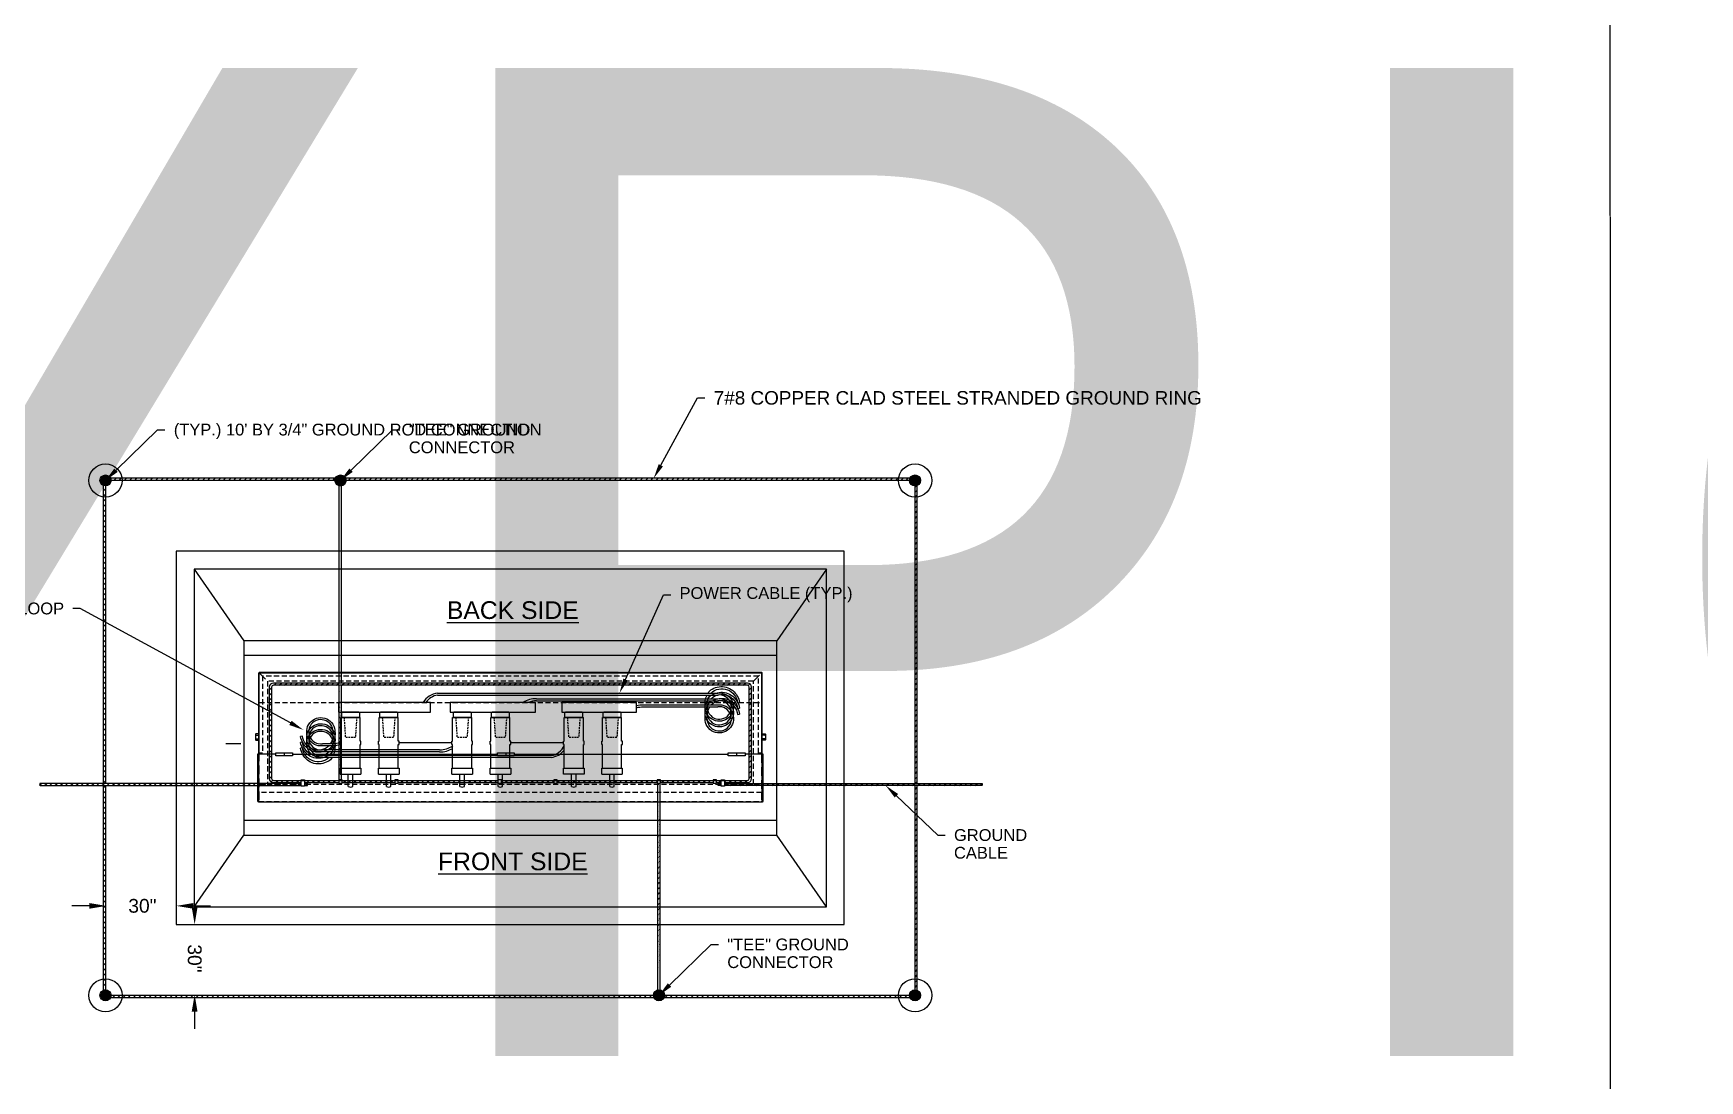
# Model space of a CAD drawing. Header units: feet. Extents: x -689 to 11593, y -511 to 1546.
# Drawn here: x 267 to 509.4, y 1256.6 to 1409 of the extents above; entities that cross this region are included whole.
import ezdxf
from ezdxf import colors
from ezdxf.entities.mleader import LeaderData, LeaderLine
from ezdxf.enums import TextEntityAlignment as Align
from ezdxf.math import Vec2, Vec3

# ---------------------------------------------------------------- set-up
doc = ezdxf.new("R2018")
doc.units = ezdxf.units.FT
doc.header["$MEASUREMENT"] = 0
doc.set_wipeout_variables(frame=1)
doc.linetypes.add('HIDDEN', pattern=[0.375, 0.25, -0.125])
for name, color, linetype in [('DIMENSIONS', 1, 'Continuous'), ('E-CABL-ACF', 1, 'AC_CABLE_FEEDER'), ('E-CABL-UG4', 64, 'GROUND_WIRE_G4'), ('E-DETL', 7, 'Continuous'), ('E-DETL-6', 7, 'Continuous'), ('E-EQPM-ENCL', 8, 'Continuous'), ('E-GRND', 3, 'Continuous'), ('EQUIPMENT', 6, 'Continuous'), ('G-ANNO-TEXT', 1, 'Continuous'), ('TEXT', 1, 'Continuous'), ('XREF', 7, 'Continuous')]:
    doc.layers.add(name, color=color, linetype=linetype)
doc.layers.add('G-NPLT', color=67, linetype='Continuous', plot=False)
doc.styles.add('NEI-A', font='arial.ttf')
doc.styles.get("Standard").update_dxf_attribs({"font": 'arial.ttf'})
doc.linetypes.add('AC_CABLE_FEEDER', pattern='A,0.2,-0.05,0,-0.05,0.2,-0.12,["ACF",Standard,S=0.1,R=0,X=-0.05,Y=-0.05],-0.3,0.2,-0.05,0,-0.05', length=1.22)
doc.linetypes.add('GROUND_WIRE_G4', pattern='A,1,-0.2,["G4",Standard,S=0.1,R=0,X=-0.1,Y=-0.05],-0.2', length=1.4)
doc.dimstyles.new('NEI-A', dxfattribs={"dimtxt": 0.1, "dimasz": 0.125, "dimexe": 0.0625, "dimexo": 0.0625, "dimgap": 0.0625, "dimtad": 0, "dimtih": 1, "dimtoh": 1, "dimdec": 4, "dimzin": 3, "dimdsep": 46, "dimlunit": 4, "dimtxsty": 'NEI-A', "dimcen": 0, "dimadec": 0, "dimazin": 0, "dimtfac": 0.75, "dimtdec": 4, "dimtofl": 0, "dimtmove": 0, "dimatfit": 3, "dimfxl": 1, "dimfrac": 1, "dimtolj": 1, "dimtzin": 0, "dimarcsym": 0})
pattern_1 = [(45, (312.4376, 1161.7155), (-0.3790728, 0.3790728), [])]

# ---------------------------------------------------------------- blocks, each defined once
blk = doc.blocks.new('*U7')
blk.add_wipeout([(0, 0.1), (0.58, 0.1), (0.58, -0.97), (0, -0.97)])
at = {"layer": 'E-GRND'}
blk.add_lwpolyline([(0, 0.1), (0.58, 0.1), (0.58, -0.97), (0, -0.97)], close=True, dxfattribs=at)
blk = doc.blocks.new('*U6')
blk.add_wipeout([(0, -0.48), (0.58, -0.48), (0.58, 0.1), (0, 0.1)])
at = {"layer": 'E-GRND'}
blk.add_lwpolyline([(0, -0.48), (0.58, -0.48), (0.58, 0.1), (0, 0.1)], close=True, dxfattribs=at)
blk = doc.blocks.new('GRND_ROD')
at = {"linetype": 'Continuous'}
h = blk.add_hatch(color=256, dxfattribs=at)
edge = h.paths.add_edge_path()
edge.add_arc((0, 0), 0.0312, 0, 360)
for radius in [0.0937, 0.0312]:
    blk.add_circle((0, 0), radius, dxfattribs=at)
blk = doc.blocks.new('*D37')
at = {"layer": 'Defpoints', "color": 0, "transparency": 16777216}
for p in [(277.66, 1282.06), (287.83, 1282.06), (287.83, 1282.06)]:
    blk.add_point(p, dxfattribs=at)
at = {"layer": 'DIMENSIONS', "color": 0, "lineweight": -2, "transparency": 16777216}
for p, q in [((275.16, 1282.06), (272.66, 1282.06)), ((290.33, 1282.06), (292.83, 1282.06))]:
    blk.add_line(p, q, dxfattribs=at)
at = {"layer": 'DIMENSIONS', "color": 0, "transparency": 16777216}
for points in [[(275.16, 1282.48), (275.16, 1281.65), (277.66, 1282.06)], [(290.33, 1282.48), (290.33, 1281.65), (287.83, 1282.06)]]:
    blk.add_solid(points, dxfattribs=at)
at = {"layer": 'DIMENSIONS', "color": 0, "transparency": 16777216, "insert": (282.9, 1282.06), "char_height": 2, "attachment_point": 5, "style": 'NEI-A'}
blk.add_mtext('\\A1;30"', dxfattribs=at)
blk = doc.blocks.new('*D38')
at = {"layer": 'Defpoints', "color": 0, "transparency": 16777216}
for p in [(290.5, 1279.35), (290.5, 1279.35), (290.5, 1269.18)]:
    blk.add_point(p, dxfattribs=at)
at = {"layer": 'DIMENSIONS', "color": 0, "lineweight": -2, "transparency": 16777216}
for p, q in [((290.5, 1281.85), (290.5, 1284.35)), ((290.5, 1266.68), (290.5, 1264.18))]:
    blk.add_line(p, q, dxfattribs=at)
at = {"layer": 'DIMENSIONS', "color": 0, "transparency": 16777216}
for points in [[(290.08, 1281.85), (290.92, 1281.85), (290.5, 1279.35)], [(290.08, 1266.68), (290.92, 1266.68), (290.5, 1269.18)]]:
    blk.add_solid(points, dxfattribs=at)
at = {"layer": 'DIMENSIONS', "color": 0, "transparency": 16777216, "insert": (290.5, 1274.42), "char_height": 2, "attachment_point": 5, "rotation": 270, "style": 'NEI-A'}
blk.add_mtext('\\A1;30"', dxfattribs=at)
blk = doc.blocks.new('DETAIL_TITLE')
at = {"style": 'NEI-A', "flags": 8}
blk.add_attdef('#', text='', height=0.2, dxfattribs=at).set_placement((0.592, -0.511), align=Align.MIDDLE_CENTER)
at = {"lineweight": 30, "flags": 104}
blk.add_attdef('DETAIL_TITLE', text='', height=0.2, dxfattribs=at).set_placement((0.91, -0.525), align=Align.BOTTOM_LEFT)
at = {"style": 'NEI-A'}
for tag, p in [('SCALE:', (0.939, -0.738)), ('1"_=_', (1.547, -0.738))]:
    blk.add_attdef(tag, text='', height=0.1, dxfattribs=at).set_placement(p, align=Align.BOTTOM_LEFT)

msp = doc.modelspace()

# ---------------------------------------------------------------- hatches: boundary and pattern name
at = {"layer": 'E-CABL-UG4', "linetype": 'Continuous'}
h = msp.add_hatch(dxfattribs=at)
h.set_pattern_fill('ANSI31', color=256, scale=4.28872)
h.set_pattern_definition([(45, (240.9115, 1203.7249), (-0.3790728, 0.3790728), [])])
h.paths.add_polyline_path([(370.92084, 1299.99643, 0.414213562), (371.51054, 1300.58613), (371.51054, 1313.88116, 0.414213562), (370.92084, 1314.47086), (301.94942, 1314.47086, 0.414213562), (301.35972, 1313.88116), (301.35972, 1300.58613, 0.414213562), (301.94942, 1299.99643)])
h.paths.add_polyline_path([(370.92084, 1300.31809, 0.414213562), (371.18889, 1300.58613), (371.18889, 1313.88116, 0.414213562), (370.92084, 1314.14921), (301.94942, 1314.14921, 0.414213562), (301.68137, 1313.88116), (301.68137, 1300.58613, 0.414213562), (301.94942, 1300.31809)], flags=16)
at = {"layer": 'E-DETL-6'}
h = msp.add_hatch(dxfattribs=at)
h.set_pattern_fill('ANSI31', color=64, scale=4.28872)
h.set_pattern_definition([(45, (312.4376, 1219.17866), (-0.3790728, 0.3790728), [])])
h.paths.add_polyline_path([(366.67459, 1299.88921), (395.62094, 1299.88921), (395.62094, 1344.26903), (277.21139, 1344.26903), (277.21139, 1268.73195), (395.62094, 1268.73195), (395.62094, 1299.56756), (366.67459, 1299.56756)])
h.paths.add_polyline_path([(366.67459, 1299.88921), (395.29929, 1299.88921), (395.29929, 1343.94738), (277.53305, 1343.94738), (277.53305, 1269.0536), (395.29929, 1269.0536), (395.29929, 1299.56756), (366.67459, 1299.56756)], flags=17)
h = msp.add_hatch(dxfattribs=at)
h.set_pattern_fill('ANSI31', color=64, scale=4.28872)
h.set_pattern_definition([(45, (244.7481, 1117.9505), (-0.3790728, 0.3790728), [])])
edge = h.paths.add_edge_path()
edge.add_line((306.90697, 1299.56756), (306.90697, 1299.88921))
edge.add_line((306.90697, 1299.88921), (268.02191, 1299.88921))
edge.add_arc((268.07971, 1299.8088), 0.09904, 125.7114329, 234.2885671)
edge.add_arc((267.9641, 1299.64797), 0.09904, -54.2885671, 54.2885671, ccw=False)
edge.add_line((268.02191, 1299.56756), (306.90697, 1299.56756))
at = {"layer": 'E-GRND'}
h = msp.add_hatch(color=256, dxfattribs=at)
edge = h.paths.add_edge_path()
edge.add_arc((311.72054, 1343.94738), 0.80628, 0, 360)
h = msp.add_hatch(color=256, dxfattribs=at)
edge = h.paths.add_edge_path()
edge.add_arc((358.04708, 1269.0536), 0.80628, 0, 360)

# ---------------------------------------------------------------- linework, layer by layer
msp.add_line((295.02881, 1305.67602), (297.21517, 1305.67602))
at = {"layer": 'E-CABL-ACF', "linetype": 'Continuous'}
for p, q in [((310.63269, 1305.64008), (309.09286, 1305.64008)), ((326.142, 1304.75794), (309.09286, 1304.75794))]:
    msp.add_line(p, q, dxfattribs=at)
at = {"layer": 'E-CABL-ACF', "linetype": 'Continuous', "flags": 128}
for points in [[(365.18943, 1313.0238, -0.18578507), (365.79131, 1313.58983, -0.428217566), (369.44041, 1312.58097, -0.395754275)], [(366.58741, 1313.0238, -2.421254626), (364.77828, 1310.75036, -0.042486335), (364.76629, 1311.57307, -0.088625018), (364.87208, 1312.32506, 0.02056515), (365.04759, 1312.7305, -0.070000573)], [(366.58741, 1312.19863, -2.421254626), (364.77828, 1309.9252, -0.042486335), (364.76629, 1310.74791, -0.088625018), (364.87208, 1311.49989, 0.02056515), (365.04759, 1311.90534, -0.070000573)], [(365.18943, 1312.19863, -0.18578507), (365.79131, 1312.76466, -0.428217566), (369.44041, 1311.7558, -0.395754275)], [(365.18943, 1311.31649, -0.18578507), (365.79131, 1311.88252, -0.428217566), (369.44041, 1310.87366, -0.395754275)], [(365.62456, 1313.02422, -0.617849427), (369.48047, 1311.60422)], [(365.62456, 1312.19905, -0.617849427), (369.48047, 1310.77906)], [(365.62456, 1311.31691, -0.617849427), (369.48047, 1309.89692)], [(369.44041, 1312.58097, -0.089040445), (369.76987, 1311.65186)], [(369.44041, 1311.7558, -0.089040445), (369.76987, 1310.82669)], [(309.09286, 1305.34678, -2.421254031), (310.90199, 1307.62022, -0.042486335), (310.91398, 1306.79751, -0.088625018), (310.80819, 1306.04553, 0.02056515), (310.63269, 1305.64008, -0.070000573)], [(354.76256, 1311.20465, -0.051950555), (355.74819, 1311.31703)], [(354.76256, 1310.89383, -0.060150589), (355.74743, 1311.0232)], [(366.58741, 1311.31649, -2.421254626), (364.77828, 1309.04306, -0.042486335), (364.76629, 1309.86577, -0.088625018), (364.87208, 1310.61775, 0.02056515), (365.04759, 1311.0232, -0.070000573)], [(369.44041, 1310.87366, -0.089040445), (369.76987, 1309.94455)], [(306.23986, 1305.78961, -0.089040445), (305.91041, 1306.71872)], [(310.05572, 1305.34636, -0.617849427), (306.19981, 1306.76636)], [(309.09286, 1304.46465, -2.421254031), (310.90199, 1306.73808, -0.042486335), (310.91398, 1305.91537, -0.088625018), (310.80819, 1305.16339, 0.02056515), (310.63269, 1304.75794, -0.070000573)], [(309.09286, 1303.63948, -2.421254031), (310.90199, 1305.91292, -0.042486335), (310.91398, 1305.09021, -0.088625018), (310.80819, 1304.33822, 0.02056515), (310.63269, 1303.93278, -0.070000573)], [(306.23986, 1304.90747, -0.089040445), (305.91041, 1305.83658)], [(306.23986, 1304.08231, -0.089040445), (305.91041, 1305.01142)], [(310.05572, 1304.46423, -0.617849427), (306.19981, 1305.88422)], [(310.05572, 1303.63906, -0.617849427), (306.19981, 1305.05906)], [(310.49084, 1305.34678, -0.18578507), (309.88896, 1304.78076, -0.428217566), (306.23986, 1305.78961, -0.395754275)], [(310.49084, 1304.46465, -0.18578507), (309.88896, 1303.89862, -0.428217566), (306.23986, 1304.90747, -0.395754275)], [(311.75366, 1305.49078, -0.059277672), (310.63192, 1305.34625), (310.3253, 1305.34625)], [(311.63981, 1305.77521, -0.061543039), (310.63269, 1305.64008)], [(310.49084, 1303.63948, -0.18578507), (309.88896, 1303.07345, -0.428217566), (306.23986, 1304.08231, -0.395754275)]]:
    msp.add_lwpolyline(points, format="xyb", dxfattribs=at)
for points in [[(325.83447, 1313.02433), (365.35498, 1313.02433)], [(325.83447, 1312.72977), (365.35498, 1312.72977)], [(340.22021, 1312.19917), (365.35498, 1312.19917)], [(340.22021, 1311.90534), (366.58741, 1311.90534)], [(365.56999, 1309.73736), (365.45392, 1309.8832), (365.35987, 1310.01684), (365.28514, 1310.14061), (365.22699, 1310.25682), (365.18271, 1310.36778), (365.14957, 1310.47581), (365.12485, 1310.58322), (365.10584, 1310.69233), (365.09028, 1310.80497), (365.07785, 1310.92104), (365.06872, 1311.03999), (365.06302, 1311.16121), (365.06091, 1311.28416), (365.06256, 1311.40824), (365.06811, 1311.53288), (365.07771, 1311.65752), (365.09177, 1311.78185), (365.11162, 1311.90672), (365.13883, 1312.03327), (365.17501, 1312.16261), (365.22172, 1312.29587), (365.28054, 1312.43419), (365.35306, 1312.57869), (365.44086, 1312.7305)], [(365.56999, 1308.91219), (365.45392, 1309.05803), (365.35987, 1309.19168), (365.28514, 1309.31545), (365.22699, 1309.43166), (365.18271, 1309.54262), (365.14957, 1309.65064), (365.12485, 1309.75805), (365.10584, 1309.86716), (365.09028, 1309.9798), (365.07785, 1310.09588), (365.06872, 1310.21482), (365.06302, 1310.33605), (365.06091, 1310.45899), (365.06256, 1310.58307), (365.06811, 1310.70772), (365.07771, 1310.83235), (365.09177, 1310.95668), (365.11162, 1311.08156), (365.13883, 1311.2081), (365.17501, 1311.33744), (365.22172, 1311.47071), (365.28054, 1311.60903), (365.35306, 1311.75353), (365.44086, 1311.90534)], [(365.18972, 1313.02441), (366.58741, 1313.0238)], [(365.18972, 1312.19924), (366.58741, 1312.19863)], [(365.35498, 1312.7305), (366.58741, 1312.7305)], [(369.48047, 1311.60422), (369.76987, 1311.65186)], [(355.74743, 1311.0232), (366.58741, 1311.0232)], [(355.74819, 1311.31703), (366.58741, 1311.31649)], [(365.56999, 1308.03006), (365.45392, 1308.17589), (365.35987, 1308.30954), (365.28514, 1308.43331), (365.22699, 1308.54952), (365.18271, 1308.66048), (365.14957, 1308.7685), (365.12485, 1308.87592), (365.10584, 1308.98502), (365.09028, 1309.09766), (365.07785, 1309.21374), (365.06872, 1309.33268), (365.06302, 1309.45391), (365.06091, 1309.57685), (365.06256, 1309.70093), (365.06811, 1309.82558), (365.07771, 1309.95021), (365.09177, 1310.07454), (365.11162, 1310.19942), (365.13883, 1310.32596), (365.17501, 1310.4553), (365.22172, 1310.58857), (365.28054, 1310.72689), (365.35306, 1310.87139), (365.44086, 1311.0232)], [(369.48047, 1310.77906), (369.76987, 1310.82669)], [(369.48047, 1309.89692), (369.76987, 1309.94455)], [(306.19981, 1306.76636), (305.91041, 1306.71872)], [(310.11028, 1308.63322), (310.22636, 1308.48738), (310.3204, 1308.35374), (310.39514, 1308.22997), (310.45328, 1308.11376), (310.49757, 1308.0028), (310.5307, 1307.89477), (310.55542, 1307.78736), (310.57444, 1307.67825), (310.58999, 1307.56561), (310.60242, 1307.44954), (310.61156, 1307.3306), (310.61726, 1307.20937), (310.61936, 1307.08643), (310.61771, 1306.96234), (310.61216, 1306.8377), (310.60256, 1306.71307), (310.5885, 1306.58873), (310.56866, 1306.46386), (310.54144, 1306.33732), (310.50526, 1306.20797), (310.45856, 1306.07471), (310.39973, 1305.93639), (310.32721, 1305.79189), (310.23941, 1305.64008)], [(310.11028, 1307.75108), (310.22636, 1307.60524), (310.3204, 1307.4716), (310.39514, 1307.34783), (310.45328, 1307.23162), (310.49757, 1307.12066), (310.5307, 1307.01263), (310.55542, 1306.90522), (310.57444, 1306.79611), (310.58999, 1306.68348), (310.60242, 1306.5674), (310.61156, 1306.44846), (310.61726, 1306.32723), (310.61936, 1306.20429), (310.61771, 1306.08021), (310.61216, 1305.95556), (310.60256, 1305.83093), (310.5885, 1305.70659), (310.56866, 1305.58172), (310.54144, 1305.45518), (310.50526, 1305.32584), (310.45856, 1305.19257), (310.39973, 1305.05425), (310.32721, 1304.90975), (310.23941, 1304.75794)], [(310.11028, 1306.92592), (310.22636, 1306.78008), (310.3204, 1306.64643), (310.39514, 1306.52266), (310.45328, 1306.40646), (310.49757, 1306.2955), (310.5307, 1306.18747), (310.55542, 1306.08006), (310.57444, 1305.97095), (310.58999, 1305.85831), (310.60242, 1305.74223), (310.61156, 1305.62329), (310.61726, 1305.50206), (310.61936, 1305.37912), (310.61771, 1305.25504), (310.61216, 1305.1304), (310.60256, 1305.00576), (310.5885, 1304.88143), (310.56866, 1304.75656), (310.54144, 1304.63001), (310.50526, 1304.50067), (310.45856, 1304.3674), (310.39973, 1304.22908), (310.32721, 1304.08458), (310.23941, 1303.93278)], [(306.19981, 1305.88422), (305.91041, 1305.83658)], [(306.19981, 1305.05906), (305.91041, 1305.01142)], [(310.49055, 1305.34618), (309.09286, 1305.34678)], [(310.49055, 1304.46404), (309.09286, 1304.46465)], [(326.142, 1304.46411), (310.3253, 1304.46411)], [(310.3253, 1303.93278), (309.09286, 1303.93278)], [(310.49055, 1303.63887), (309.09286, 1303.63948)], [(342.37573, 1303.93351), (310.3253, 1303.93351)], [(342.37573, 1303.63894), (310.3253, 1303.63894)]]:
    msp.add_lwpolyline(points, dxfattribs=at)
at = {"layer": 'E-CABL-ACF', "linetype": 'Continuous'}
for centre, radius, start, end in [((326.28669, 1309.99947), 3.05848, 98.5028516, 146.8376897), ((326.24957, 1310.20803), 2.55568, 99.347597, 145.0385521), ((340.13342, 1308.71889), 3.48136, 88.5714894, 121.9612639), ((340.46535, 1307.68164), 4.2308, 93.3217459, 109.3890967), ((366.82502, 1310.98024), 1.76631, 224.7214556, 97.7308259), ((366.82502, 1310.15508), 1.76631, 224.7214556, 97.7308259), ((308.85526, 1307.39034), 1.76631, 44.7214556, 277.7308634), ((366.82502, 1309.27294), 1.76631, 224.7214556, 97.7308259), ((308.85526, 1306.5082), 1.76631, 44.7214556, 277.7308634), ((308.85526, 1305.68303), 1.76631, 44.7214556, 277.7308634), ((325.89685, 1308.98164), 4.2308, 273.3217459, 300.4208626), ((326.22878, 1307.94439), 3.48136, 268.5714894, 301.33253), ((341.96062, 1306.45525), 2.55568, 279.347597, 334.787756), ((341.9235, 1306.66381), 3.05848, 278.5028516, 320.1869411)]:
    msp.add_arc(centre, radius, start, end, dxfattribs=at)
at = {"layer": 'E-CABL-UG4', "linetype": 'Continuous', "flags": 128}
for points in [[(311.54581, 1314.47086), (311.54581, 1343.94738)], [(311.86747, 1314.47086), (311.86747, 1343.94738)]]:
    msp.add_lwpolyline(points, dxfattribs=at)
msp.add_lwpolyline([(370.92084, 1299.99643, 0.414213562), (371.51054, 1300.58613), (371.51054, 1313.88116, 0.414213562), (370.92084, 1314.47086), (301.94942, 1314.47086, 0.414213562), (301.35972, 1313.88116), (301.35972, 1300.58613, 0.414213562), (301.94942, 1299.99643)], format="xyb", close=True, dxfattribs=at)
at = {"layer": 'E-DETL'}
for p, q in [((311.79103, 1306.03319), (311.79103, 1309.48531)), ((311.79103, 1309.48531), (314.56543, 1309.48531)), ((314.56543, 1306.03319), (314.56543, 1309.48531)), ((317.3512, 1306.03319), (317.3512, 1309.48531)), ((317.3512, 1309.48531), (320.12559, 1309.48531)), ((320.12559, 1306.03319), (320.12559, 1309.48531)), ((328.03194, 1306.03319), (328.03194, 1309.48531)), ((328.03194, 1309.48531), (330.80633, 1309.48531)), ((330.80633, 1306.03319), (330.80633, 1309.48531)), ((333.5921, 1306.03319), (333.5921, 1309.48531)), ((333.5921, 1309.48531), (336.3665, 1309.48531)), ((336.3665, 1306.03319), (336.3665, 1309.48531)), ((344.27284, 1306.03319), (344.27284, 1309.48531)), ((344.27284, 1309.48531), (347.04723, 1309.48531)), ((347.04723, 1306.03319), (347.04723, 1309.48531)), ((349.83301, 1306.03319), (349.83301, 1309.48531)), ((349.83301, 1309.48531), (352.6074, 1309.48531)), ((352.6074, 1306.03319), (352.6074, 1309.48531)), ((311.67318, 1305.53905), (311.67318, 1306.03319)), ((311.67318, 1306.03319), (311.79103, 1306.03319)), ((311.79103, 1305.53905), (311.67318, 1305.53905)), ((311.79103, 1302.08693), (311.79103, 1305.53905)), ((314.68328, 1306.03319), (314.56543, 1306.03319)), ((314.56543, 1302.08693), (314.56543, 1305.53905)), ((314.56543, 1305.53905), (314.68328, 1305.53905)), ((314.68328, 1305.53905), (314.68328, 1306.03319)), ((317.23334, 1305.53905), (317.23334, 1306.03319)), ((317.23334, 1306.03319), (317.3512, 1306.03319)), ((317.3512, 1305.53905), (317.23334, 1305.53905)), ((317.3512, 1302.08693), (317.3512, 1305.53905)), ((320.24345, 1306.03319), (320.12559, 1306.03319)), ((320.12559, 1302.08693), (320.12559, 1305.53905)), ((320.12559, 1305.53905), (320.24345, 1305.53905)), ((320.24345, 1305.53905), (320.24345, 1306.03319)), ((327.91408, 1305.78612), (320.24345, 1305.78612)), ((327.91408, 1305.53905), (327.91408, 1306.03319)), ((327.91408, 1306.03319), (328.03194, 1306.03319)), ((328.03194, 1305.53905), (327.91408, 1305.53905)), ((328.03194, 1302.08693), (328.03194, 1305.53905)), ((330.92419, 1306.03319), (330.80633, 1306.03319)), ((330.80633, 1302.08693), (330.80633, 1305.53905)), ((330.80633, 1305.53905), (330.92419, 1305.53905)), ((330.92419, 1305.53905), (330.92419, 1306.03319)), ((333.47424, 1305.53905), (333.47424, 1306.03319)), ((333.47424, 1306.03319), (333.5921, 1306.03319)), ((333.5921, 1305.53905), (333.47424, 1305.53905)), ((333.5921, 1302.08693), (333.5921, 1305.53905)), ((336.48435, 1306.03319), (336.3665, 1306.03319)), ((336.3665, 1302.08693), (336.3665, 1305.53905)), ((336.3665, 1305.53905), (336.48435, 1305.53905)), ((336.48435, 1305.53905), (336.48435, 1306.03319)), ((344.15498, 1305.78612), (336.48435, 1305.78612)), ((344.15498, 1305.53905), (344.15498, 1306.03319)), ((344.15498, 1306.03319), (344.27284, 1306.03319)), ((344.27284, 1305.53905), (344.15498, 1305.53905)), ((344.27284, 1302.08693), (344.27284, 1305.53905)), ((347.16509, 1306.03319), (347.04723, 1306.03319)), ((347.04723, 1302.08693), (347.04723, 1305.53905)), ((347.04723, 1305.53905), (347.16509, 1305.53905)), ((347.16509, 1305.53905), (347.16509, 1306.03319)), ((349.71515, 1305.53905), (349.71515, 1306.03319)), ((349.71515, 1306.03319), (349.83301, 1306.03319)), ((349.83301, 1305.53905), (349.71515, 1305.53905)), ((349.83301, 1302.08693), (349.83301, 1305.53905)), ((352.72526, 1306.03319), (352.6074, 1306.03319)), ((352.6074, 1302.08693), (352.6074, 1305.53905)), ((352.6074, 1305.53905), (352.72526, 1305.53905)), ((352.72526, 1305.53905), (352.72526, 1306.03319)), ((311.68223, 1302.08693), (314.67423, 1302.08693)), ((314.67423, 1302.08693), (314.67423, 1301.23013)), ((317.2424, 1302.08693), (320.23439, 1302.08693)), ((317.2424, 1301.23013), (317.2424, 1302.08693)), ((327.92314, 1302.08693), (330.91513, 1302.08693)), ((327.92314, 1301.23013), (327.92314, 1302.08693)), ((330.91513, 1302.08693), (330.91513, 1301.23013)), ((333.4833, 1302.08693), (336.4753, 1302.08693)), ((336.4753, 1302.08693), (336.4753, 1301.23013)), ((344.16404, 1302.08693), (347.15603, 1302.08693)), ((347.15603, 1302.08693), (347.15603, 1301.23013)), ((349.72421, 1302.08693), (352.7162, 1302.08693)), ((349.72421, 1301.23013), (349.72421, 1302.08693)), ((352.7162, 1302.08693), (352.7162, 1301.23013)), ((327.92314, 1301.23013), (330.91513, 1301.23013)), ((349.72421, 1301.23013), (352.7162, 1301.23013))]:
    msp.add_line(p, q, dxfattribs=at)
at = {"layer": 'E-DETL', "linetype": 'Continuous', "flags": 128}
for points in [[(314.46283, 1310.147), (314.44333, 1310.20539), (314.38494, 1310.22478), (311.97152, 1310.22478), (311.91313, 1310.20539), (311.89363, 1310.147)], [(314.46283, 1310.147), (314.46283, 1309.56309), (314.44333, 1309.5047), (314.38494, 1309.48531), (311.97152, 1309.48531), (311.91313, 1309.5047), (311.89363, 1309.56309), (311.89363, 1310.147)], [(320.02299, 1310.147), (320.00349, 1310.20539), (319.9451, 1310.22478), (317.53169, 1310.22478), (317.4733, 1310.20539), (317.4538, 1310.147)], [(320.02299, 1310.147), (320.02299, 1309.56309), (320.00349, 1309.5047), (319.9451, 1309.48531), (317.53169, 1309.48531), (317.4733, 1309.5047), (317.4538, 1309.56309), (317.4538, 1310.147)], [(330.70373, 1310.147), (330.68423, 1310.20539), (330.62584, 1310.22478), (328.21243, 1310.22478), (328.15404, 1310.20539), (328.13453, 1310.147)], [(330.70373, 1310.147), (330.70373, 1309.56309), (330.68423, 1309.5047), (330.62584, 1309.48531), (328.21243, 1309.48531), (328.15404, 1309.5047), (328.13453, 1309.56309), (328.13453, 1310.147)], [(336.2639, 1310.147), (336.2444, 1310.20539), (336.186, 1310.22478), (333.77259, 1310.22478), (333.7142, 1310.20539), (333.6947, 1310.147)], [(336.2639, 1310.147), (336.2639, 1309.56309), (336.2444, 1309.5047), (336.186, 1309.48531), (333.77259, 1309.48531), (333.7142, 1309.5047), (333.6947, 1309.56309), (333.6947, 1310.147)], [(346.94464, 1310.147), (346.92513, 1310.20539), (346.86674, 1310.22478), (344.45333, 1310.22478), (344.39494, 1310.20539), (344.37544, 1310.147)], [(346.94464, 1310.147), (346.94464, 1309.56309), (346.92513, 1309.5047), (346.86674, 1309.48531), (344.45333, 1309.48531), (344.39494, 1309.5047), (344.37544, 1309.56309), (344.37544, 1310.147)], [(352.5048, 1310.147), (352.4853, 1310.20539), (352.42691, 1310.22478), (350.0135, 1310.22478), (349.95511, 1310.20539), (349.9356, 1310.147)], [(352.5048, 1310.147), (352.5048, 1309.56309), (352.4853, 1309.5047), (352.42691, 1309.48531), (350.0135, 1309.48531), (349.95511, 1309.5047), (349.9356, 1309.56309), (349.9356, 1310.147)]]:
    msp.add_lwpolyline(points, dxfattribs=at)
at = {"layer": 'E-DETL', "linetype": 'HIDDEN', "flags": 128}
for points in [[(312.1467, 1309.48531), (312.22447, 1309.44631), (312.24398, 1309.38792), (312.41915, 1306.64355), (312.45804, 1306.60466), (313.91781, 1306.60466), (313.93731, 1306.64355), (314.11248, 1309.38792), (314.13199, 1309.44631), (314.20976, 1309.48531)], [(317.70686, 1309.48531), (317.78464, 1309.44631), (317.80414, 1309.38792), (317.97931, 1306.64355), (318.0182, 1306.60466), (319.47797, 1306.60466), (319.49748, 1306.64355), (319.67265, 1309.38792), (319.69215, 1309.44631), (319.76993, 1309.48531)], [(328.3876, 1309.48531), (328.46538, 1309.44631), (328.48488, 1309.38792), (328.66005, 1306.64355), (328.69894, 1306.60466), (330.15871, 1306.60466), (330.17821, 1306.64355), (330.35339, 1309.38792), (330.37289, 1309.44631), (330.45067, 1309.48531)], [(333.94777, 1309.48531), (334.02554, 1309.44631), (334.04505, 1309.38792), (334.22022, 1306.64355), (334.25911, 1306.60466), (335.71888, 1306.60466), (335.73838, 1306.64355), (335.91355, 1309.38792), (335.93306, 1309.44631), (336.01083, 1309.48531)], [(344.6285, 1309.48531), (344.70628, 1309.44631), (344.72578, 1309.38792), (344.90096, 1306.64355), (344.93984, 1306.60466), (346.39962, 1306.60466), (346.41912, 1306.64355), (346.59429, 1309.38792), (346.61379, 1309.44631), (346.69157, 1309.48531)], [(350.18867, 1309.48531), (350.26645, 1309.44631), (350.28595, 1309.38792), (350.46112, 1306.64355), (350.50001, 1306.60466), (351.95978, 1306.60466), (351.97928, 1306.64355), (352.15446, 1309.38792), (352.17396, 1309.44631), (352.25174, 1309.48531)]]:
    msp.add_lwpolyline(points, dxfattribs=at)
at = {"layer": 'E-DETL', "flags": 128}
for points in [[(313.49988, 1299.44974), (313.49988, 1301.23013)], [(329.09748, 1299.44974), (329.09748, 1301.23013)], [(329.74079, 1299.44974), (329.74079, 1301.23013)], [(345.33838, 1299.44974), (345.33838, 1301.23013)], [(345.98169, 1299.44974), (345.98169, 1301.23013)], [(350.89855, 1299.44974), (350.89855, 1301.23013)], [(351.54186, 1299.44974), (351.54186, 1301.23013)]]:
    msp.add_lwpolyline(points, dxfattribs=at)
at = {"layer": 'E-DETL'}
for centre in [(329.41913, 1299.93813), (345.66004, 1299.93813), (351.2202, 1299.93813)]:
    msp.add_arc(centre, 0.5848, 236.6312374, 303.3686946, dxfattribs=at)
at = {"layer": 'E-DETL-6', "color": 64, "linetype": 'Continuous', "flags": 128}
for points in [[(395.62094, 1299.88921), (395.62094, 1344.26903), (277.21139, 1344.26903), (277.21139, 1299.88921)], [(395.29929, 1299.88921), (395.29929, 1343.94738), (277.53305, 1343.94738), (277.53305, 1299.88921)], [(268.02191, 1299.56756), (306.90697, 1299.56756), (306.90697, 1299.88921), (268.02191, 1299.88921)], [(277.21139, 1299.56756), (277.21139, 1268.73195), (395.62094, 1268.73195), (395.62094, 1299.56756)], [(277.53305, 1299.56756), (277.53305, 1269.0536), (395.29929, 1269.0536), (395.29929, 1299.56756)]]:
    msp.add_lwpolyline(points, dxfattribs=at)
for points in [[(268.02191, 1299.88921, 0.512701525), (268.02191, 1299.72839, -0.512701525), (268.02191, 1299.56756, -0.512701525), (268.02191, 1299.72839, 0.512701525)], [(405.04436, 1299.88921, -0.512701525), (405.04436, 1299.72839, 0.512701525), (405.04436, 1299.56756, 0.512701525), (405.04436, 1299.72839, -0.512701525)]]:
    msp.add_lwpolyline(points, format="xyb", dxfattribs=at)
at = {"layer": 'E-EQPM-ENCL', "color": 7, "ltscale": 5}
for p, q in [((302.30283, 1304.32791), (304.75525, 1304.32791)), ((334.54951, 1304.32791), (337.00193, 1304.32791)), ((368.11263, 1304.32791), (370.56504, 1304.32791))]:
    msp.add_line(p, q, dxfattribs=at)
at = {"layer": 'E-EQPM-ENCL'}
msp.add_lwpolyline([(375.19384, 1318.48595), (297.65177, 1318.48595)], dxfattribs=at)
at = {"layer": 'E-EQPM-ENCL', "color": 7, "ltscale": 5}
for points in [[(372.96781, 1297.47673), (373.0652, 1297.47673), (373.0652, 1315.88924), (373.0457, 1315.96713), (372.98731, 1316.00602), (372.90942, 1316.02552), (299.96073, 1316.02552), (299.88284, 1316.00602), (299.82444, 1315.96713), (299.80506, 1315.88924), (299.80506, 1297.47673)], [(299.90234, 1304.11379), (299.90234, 1315.90874), (299.96073, 1315.94763), (372.90942, 1315.94763), (372.96781, 1315.88924), (372.96781, 1304.11379)], [(299.80506, 1307.08355), (299.39632, 1307.08355), (299.33793, 1307.02516), (299.33793, 1306.20769), (299.39632, 1306.14929), (299.80506, 1306.14929)], [(299.33793, 1307.02516), (299.39051, 1306.88899), (299.33793, 1306.75282)], [(299.39051, 1306.88899), (299.80506, 1306.88899)], [(373.0652, 1307.08355), (373.47394, 1307.08355), (373.53233, 1307.02516), (373.53233, 1306.20769), (373.47394, 1306.14929), (373.0652, 1306.14929)], [(373.47976, 1306.88899), (373.0652, 1306.88899)], [(373.53233, 1307.02516), (373.47976, 1306.88899), (373.53233, 1306.75282)], [(299.33793, 1306.48002), (299.39051, 1306.34385), (299.33793, 1306.20769)], [(299.39051, 1306.34385), (299.80506, 1306.34385)], [(304.75525, 1303.89967), (302.30283, 1303.89967), (302.30283, 1304.32791)], [(303.52904, 1304.32791), (303.52904, 1303.89967)], [(304.75525, 1304.32791), (304.75525, 1303.89967)], [(337.00193, 1303.89967), (334.54951, 1303.89967), (334.54951, 1304.32791)], [(335.77572, 1304.32791), (335.77572, 1303.89967)], [(337.00193, 1304.32791), (337.00193, 1303.89967)], [(370.56504, 1303.89967), (368.11263, 1303.89967), (368.11263, 1304.32791)], [(369.33884, 1304.32791), (369.33884, 1303.89967)], [(370.56504, 1304.32791), (370.56504, 1303.89967)], [(373.47976, 1306.34385), (373.0652, 1306.34385)], [(373.53233, 1306.48002), (373.47976, 1306.34385), (373.53233, 1306.20769)], [(302.30283, 1304.11379), (299.66877, 1304.11379), (299.66877, 1297.32094), (299.68828, 1297.24317), (299.80506, 1297.18478), (373.0652, 1297.18478), (373.1236, 1297.20416), (373.18199, 1297.24317), (373.20137, 1297.32094), (373.20137, 1304.11379), (370.56504, 1304.11379)], [(304.75525, 1304.11379), (334.54951, 1304.11379)], [(337.00193, 1304.11379), (368.11263, 1304.11379)]]:
    msp.add_lwpolyline(points, dxfattribs=at)
at = {"layer": 'E-EQPM-ENCL', "linetype": 'HIDDEN', "ltscale": 3}
for points in [[(373.0652, 1304.28896), (372.52018, 1304.28896), (372.53969, 1315.5), (300.34996, 1315.5), (300.34996, 1304.28896), (299.80506, 1304.28896)], [(371.78061, 1299.75397), (371.78061, 1314.74092), (301.08966, 1314.74092), (301.08966, 1299.75397)], [(299.90234, 1311.6725), (372.96781, 1311.6725)], [(299.76605, 1304.11379), (299.76605, 1297.28206), (299.80506, 1297.26255), (373.0652, 1297.26255), (373.10409, 1297.28206), (373.10409, 1304.11379)], [(299.90234, 1299.75397), (372.96781, 1299.75397)], [(372.96781, 1298.54715), (299.90234, 1298.54715)]]:
    msp.add_lwpolyline(points, dxfattribs=at)
at = {"layer": 'E-EQPM-ENCL', "linetype": 'HIDDEN', "ltscale": 5}
for points in [[(299.94678, 1315.93834), (301.08966, 1314.74092)], [(371.78061, 1314.74092), (372.94836, 1315.90868)], [(299.80506, 1297.47673), (299.90234, 1297.47673), (299.90234, 1304.11379)], [(372.96781, 1304.11379), (372.96781, 1297.47673)]]:
    msp.add_lwpolyline(points, dxfattribs=at)
at = {"layer": 'E-GRND'}
for centre in [(311.72054, 1343.94738), (358.04708, 1269.0536)]:
    msp.add_circle(centre, 0.80628, dxfattribs=at)
at = {"layer": 'EQUIPMENT'}
for points in [[(287.82597, 1279.34653), (385.00636, 1279.34653), (385.00636, 1333.65445), (287.82597, 1333.65445)], [(290.42374, 1281.9443), (382.40859, 1281.9443), (382.40859, 1331.05668), (290.42374, 1331.05668)], [(297.65177, 1292.36662), (375.19384, 1292.36662), (375.19384, 1320.63436), (297.65177, 1320.63436)]]:
    msp.add_lwpolyline(points, close=True, dxfattribs=at)
for points in [[(290.42374, 1331.05668), (297.65177, 1320.63436)], [(382.40859, 1331.05668), (375.19384, 1320.63436)], [(375.19384, 1294.506), (297.65177, 1294.506)], [(290.42374, 1281.9443), (297.65177, 1292.36662)], [(382.40859, 1281.9443), (375.19384, 1292.36662)]]:
    msp.add_lwpolyline(points, dxfattribs=at)
at = {"layer": 'XREF'}
for points in [[(311.44601, 1310.23116), (324.79385, 1310.23116), (324.79385, 1311.6725), (311.44601, 1311.6725)], [(327.68691, 1310.23116), (340.07019, 1310.23116), (340.07019, 1311.6725), (327.68691, 1311.6725)], [(343.92781, 1310.23116), (354.76256, 1310.23116), (354.76256, 1311.6725), (343.92781, 1311.6725)]]:
    msp.add_lwpolyline(points, close=True, dxfattribs=at)

# ---------------------------------------------------------------- block references
at = {"layer": 'E-GRND', "xscale": 25.80093707041359, "yscale": 25.80093707041359, "zscale": 25.80093707041359, "rotation": 270}
for p in [(277.53305, 1343.94738), (395.29929, 1343.94738), (277.53305, 1269.0536), (395.29929, 1269.0536)]:
    msp.add_blockref('GRND_ROD', p, dxfattribs=at)

# ---------------------------------------------------------------- texts
at = {"layer": 'TEXT', "char_height": 2.5732318, "attachment_point": 2, "style": 'NEI-A'}
for s, insert in [('{\\LBACK SIDE}', (336.7806, 1326.37454)), ('{\\LFRONT SIDE}', (336.78724, 1289.82385))]:
    msp.add_mtext(s, dxfattribs=dict(at, insert=insert))

# ---------------------------------------------------------------- dimensions: what is measured, and where the dimension line sits
at = {"layer": 'DIMENSIONS'}
dim = msp.add_linear_dim(base=(287.82597, 1282.06287), p1=(277.65585, 1282.06287), p2=(287.82597, 1282.06287), text='30"', dimstyle='NEI-A', override={"dimscale": 0, "dimtxt": 0.1, "dimasz": 0.125, "dimexe": 0.0625, "dimexo": 0.0625, "dimgap": 0.0625, "dimcen": 0, "dimtfill": 0}, dxfattribs=at)
dim.commit()
dim.dimension.update_dxf_attribs({"geometry": '*D37', "text_midpoint": (282.90394, 1282.06287), "dimtype": 160})
dim = msp.add_linear_dim(base=(290.49993, 1279.34653), p1=(290.49993, 1269.17641), p2=(290.49993, 1279.34653), angle=90, text='30"', dimstyle='NEI-A', override={"dimscale": 0, "dimtxt": 0.1, "dimasz": 0.125, "dimexe": 0.0625, "dimexo": 0.0625, "dimgap": 0.0625, "dimcen": 0, "dimtfill": 0}, dxfattribs=at)
dim.commit()
dim.dimension.update_dxf_attribs({"geometry": '*D38', "text_midpoint": (290.49993, 1274.4245), "dimtype": 160, "text_rotation": 270})

# ---------------------------------------------------------------- leaders
at = {"layer": 'TEXT'}
ml = msp.add_multileader_mtext('Standard', dxfattribs=at)
ml.set_content('7#8 COPPER CLAD STEEL STRANDED GROUND RING', color=256, style='NEI-A')
ml.set_leader_properties()
ml.build(insert=Vec2(0, 0))
ml.multileader.update_dxf_attribs({"dogleg_length": 0.0625, "arrow_head_size": 2.14436, "scale": 20})
ctx = ml.context
ctx.base_point, ctx.scale, ctx.char_height, ctx.arrow_head_size, ctx.landing_gap_size, ctx.plane_origin = Vec3(364.72665, 1355.94717), 20, 1.9673832, 2.14436, 1.28662, Vec3(317.687, 1313.48979)
notes = []
notes.append((ctx, [(0, (1, 1, 0), (363.65447, 1355.94717), (1, 0), 1.07218, [(0, [(357.28658, 1344.26903)], 0, [])])]))
ctx.mtext.insert, ctx.mtext.width, ctx.mtext.defined_height, ctx.mtext.line_spacing_factor, ctx.mtext.flow_direction = Vec3(366.01326, 1356.94764), 25.6320738, 4.77359, 0.9, 5
ml = msp.add_multileader_mtext('Standard', dxfattribs=at)
ml.set_content('(TYP.) 10\' BY 3/4" GROUND ROD CONNECTION', color=256, style='NEI-A')
ml.set_leader_properties()
ml.build(insert=Vec2(0, 0))
ml.multileader.update_dxf_attribs({"dogleg_length": 0.0625, "arrow_head_size": 2.14436, "scale": 20})
ctx = ml.context
ctx.base_point, ctx.scale, ctx.char_height, ctx.arrow_head_size, ctx.landing_gap_size, ctx.plane_origin = Vec3(286.18117, 1351.33258), 20, 1.7154879, 2.14436, 1.28662, Vec3(237.93346, 1313.16814)
notes.append((ctx, [(0, (1, 1, 0), (285.10899, 1351.33258), (1, 0), 1.07218, [(0, [(277.53305, 1343.94738)], 0, [])])]))
ctx.mtext.insert, ctx.mtext.width, ctx.mtext.defined_height, ctx.mtext.line_spacing_factor, ctx.mtext.flow_direction = Vec3(287.46779, 1352.20496), 23.5393744, 4.59906, 0.9, 5
ml = msp.add_multileader_mtext('Standard', dxfattribs=at)
ml.set_content('"TEE" GROUND\\PCONNECTOR', color=256, style='NEI-A')
ml.set_leader_properties()
ml.build(insert=Vec2(0, 0))
ml.multileader.update_dxf_attribs({"dogleg_length": 0.0625, "arrow_head_size": 2.14436, "scale": 20})
ctx = ml.context
ctx.base_point, ctx.scale, ctx.char_height, ctx.arrow_head_size, ctx.landing_gap_size, ctx.plane_origin = Vec3(320.36867, 1351.33258), 20, 1.7154879, 2.14436, 1.28662, Vec3(272.12096, 1313.16814)
notes.append((ctx, [(0, (1, 1, 0), (319.29649, 1351.33258), (1, 0), 1.07218, [(0, [(311.72054, 1343.94738)], 0, [])])]))
ctx.mtext.insert, ctx.mtext.width, ctx.mtext.defined_height, ctx.mtext.line_spacing_factor, ctx.mtext.flow_direction = Vec3(321.65528, 1352.20496), 17.4900693, 4.59906, 0.9, 5
ml = msp.add_multileader_mtext('Standard', dxfattribs=at)
ml.set_content('{\\H1.08333x;ø}3/8 COPPER GROUND BAR', color=256, style='NEI-A')
ml.set_leader_properties()
ml.build(insert=Vec2(0, 0))
ml.multileader.update_dxf_attribs({"dogleg_length": 0.0625, "arrow_head_size": 2.5, "scale": 20})
ctx = ml.context
ctx.base_point, ctx.scale, ctx.char_height, ctx.arrow_head_size, ctx.landing_gap_size, ctx.plane_origin = Vec3(135.53996, 1331.96099), 20, 2, 2.5, 1.5, Vec3(69.91169, 1292.20077)
notes.append((ctx, [(0, (1, 1, 0), (134.28996, 1331.96099), (1, 0), 1.25, [(0, [(118.43831, 1325.28668)], 0, [])])]))
ctx.mtext.insert, ctx.mtext.width, ctx.mtext.line_spacing_factor, ctx.mtext.flow_direction = Vec3(137.03996, 1332.96099), 18.4324606, 0.9, 5
ml = msp.add_multileader_mtext('Standard', dxfattribs=at)
ml.set_content('POWER CABLE (TYP.)', color=256, style='NEI-A')
ml.set_leader_properties()
ml.build(insert=Vec2(0, 0))
ml.multileader.update_dxf_attribs({"dogleg_length": 0.0625, "arrow_head_size": 2.14436, "scale": 20})
ctx = ml.context
ctx.base_point, ctx.scale, ctx.char_height, ctx.arrow_head_size, ctx.landing_gap_size, ctx.plane_origin = Vec3(359.7535, 1327.3198), 20, 1.7154879, 2.14436, 1.28662, Vec3(312.71386, 1290.23032)
notes.append((ctx, [(0, (1, 1, 0), (358.68132, 1327.3198), (1, 0), 1.07218, [(0, [(352.31344, 1313.02433)], 0, [])])]))
ctx.mtext.insert, ctx.mtext.width, ctx.mtext.defined_height, ctx.mtext.line_spacing_factor, ctx.mtext.flow_direction = Vec3(361.04012, 1328.42972), 17.1506188, 4.59906, 0.9, 5
ml = msp.add_multileader_mtext('Standard', dxfattribs=at)
ml.set_content('ADD 3 FT OF SLACK ON MVAC CABLES FOR SERVICE LOOP', color=256, style='NEI-A')
ml.set_leader_properties()
ml.build(insert=Vec2(0, 0))
ml.multileader.update_dxf_attribs({"dogleg_length": 0.0625, "arrow_head_size": 2.14436, "scale": 20})
ctx = ml.context
ctx.base_point, ctx.scale, ctx.char_height, ctx.arrow_head_size, ctx.landing_gap_size, ctx.plane_origin = Vec3(253.47911, 1325.31313), 20, 1.7154879, 2.14436, 1.28662, Vec3(213.54078, 1288.22365)
ctx.text_align_type = 2
notes.append((ctx, [(1, (1, 1, 0), (273.86867, 1325.31313), (-1, 0), 1.07218, [(0, [(306.31772, 1307.66004)], 0, [])])]))
ctx.mtext.insert, ctx.mtext.width, ctx.mtext.defined_height, ctx.mtext.alignment, ctx.mtext.line_spacing_factor, ctx.mtext.flow_direction = Vec3(271.50988, 1326.1855), 17.1506188, 4.59906, 3, 0.9, 5
ml = msp.add_multileader_mtext('Standard', dxfattribs=at)
ml.set_content('{\\H1.08333x;2 POS. 35kV 600 A,P JUNCTION INSERT SEE DETAIL 1.}', color=256, style='NEI-A')
ml.set_leader_properties()
ml.build(insert=Vec2(0, 0))
ml.multileader.update_dxf_attribs({"dogleg_length": 0.0625, "arrow_head_size": 2.5, "scale": 20})
ctx = ml.context
ctx.base_point, ctx.scale, ctx.char_height, ctx.arrow_head_size, ctx.landing_gap_size, ctx.plane_origin = Vec3(125.03226, 1263.11274), 20, 2, 2.5, 1.5, Vec3(80.91053, 1283.44209)
notes.append((ctx, [(0, (1, 1, 0), (123.78226, 1263.11274), (1, 0), 1.25, [(0, [(100.17621, 1315.6458)], 0, [])])]))
ctx.mtext.insert, ctx.mtext.width, ctx.mtext.line_spacing_factor, ctx.mtext.flow_direction = Vec3(126.53226, 1264.13122), 32.8297529, 0.9, 5
ml = msp.add_multileader_mtext('Standard', dxfattribs=at)
ml.set_content('GROUND\\PCABLE', color=256, style='NEI-A')
ml.set_leader_properties()
ml.build(insert=Vec2(0, 0))
ml.multileader.update_dxf_attribs({"dogleg_length": 0.0625, "arrow_head_size": 2.14436, "scale": 20})
ctx = ml.context
ctx.base_point, ctx.scale, ctx.char_height, ctx.arrow_head_size, ctx.landing_gap_size, ctx.plane_origin = Vec3(399.6762, 1292.35256), 20, 1.715488, 2.14436, 1.28662, Vec3(351.42849, 1254.18812)
notes.append((ctx, [(0, (1, 1, 0), (398.60402, 1292.35256), (1, 0), 1.07218, [(0, [(391.02808, 1299.56756)], 0, [])])]))
ctx.mtext.insert, ctx.mtext.width, ctx.mtext.defined_height, ctx.mtext.line_spacing_factor, ctx.mtext.flow_direction = Vec3(400.96282, 1293.22493), 11.9774299, 4.59906, 0.9, 5
ml = msp.add_multileader_mtext('Standard', dxfattribs=at)
ml.set_content('KIT, LIFTING EYE ASSEMBLY', color=256, style='NEI-A')
ml.set_leader_properties()
ml.build(insert=Vec2(0, 0))
ml.multileader.update_dxf_attribs({"dogleg_length": 0.0625, "arrow_head_size": 2.5, "scale": 20})
ctx = ml.context
ctx.base_point, ctx.scale, ctx.char_height, ctx.arrow_head_size, ctx.landing_gap_size, ctx.plane_origin = Vec3(148.00583, 1274.60984), 20, 2, 2.5, 1.5, Vec3(97.85949, 1243.50397)
notes.append((ctx, [(0, (1, 1, 0), (146.75583, 1274.60984), (1, 0), 1.25, [(0, [(144.56023, 1288.0228)], 0, [])])]))
ctx.mtext.insert, ctx.mtext.width, ctx.mtext.line_spacing_factor, ctx.mtext.flow_direction = Vec3(149.50583, 1275.62689), 24.0519796, 0.9, 5
ml = msp.add_multileader_mtext('Standard', dxfattribs=at)
ml.set_content('"TEE" GROUND\\PCONNECTOR', color=256, style='NEI-A')
ml.set_leader_properties()
ml.build(insert=Vec2(0, 0))
ml.multileader.update_dxf_attribs({"dogleg_length": 0.0625, "arrow_head_size": 2.14436, "scale": 20})
ctx = ml.context
ctx.base_point, ctx.scale, ctx.char_height, ctx.arrow_head_size, ctx.landing_gap_size, ctx.plane_origin = Vec3(366.69521, 1276.43881), 20, 1.7154879, 2.14436, 1.28662, Vec3(318.4475, 1238.27436)
notes.append((ctx, [(0, (1, 1, 0), (365.62303, 1276.43881), (1, 0), 1.07218, [(0, [(358.04708, 1269.0536)], 0, [])])]))
ctx.mtext.insert, ctx.mtext.width, ctx.mtext.defined_height, ctx.mtext.line_spacing_factor, ctx.mtext.flow_direction = Vec3(367.98182, 1277.31118), 17.4900693, 4.59906, 0.9, 5
for ctx, leaders in notes:
    for number, flags, end, landing, length, lines in leaders:
        leader = LeaderData()
        leader.index, (leader.has_last_leader_line, leader.has_dogleg_vector, leader.attachment_direction) = number, flags
        leader.last_leader_point, leader.dogleg_vector, leader.dogleg_length = Vec3(end), Vec3(landing), length
        for number, points, colour, breaks in lines:
            line = LeaderLine()
            line.index, line.vertices, line.color, line.breaks = number, Vec3.list(points), colors.encode_raw_color(colour), breaks
            leader.lines.append(line)
        ctx.leaders.append(leader)

# ---------------------------------------------------------------- next in the draw order: block references
at = {"layer": 'E-DETL-6', "xscale": 0.8577439368523166, "yscale": 0.8577439368523166, "zscale": 0.8577439368523166}
for name, p in [('*U7', (305.98485, 1300.31809)), ('*U6', (311.46048, 1300.31809)), ('*U6', (319.59833, 1300.31809)), ('*U6', (342.75742, 1300.31809)), ('*U6', (357.77866, 1300.31809)), ('*U6', (365.9165, 1300.31809))]:
    msp.add_blockref(name, p, dxfattribs=at)

# ---------------------------------------------------------------- next in the draw order: hatches: boundary and pattern name
at = {"layer": 'E-DETL-6'}
h = msp.add_hatch(dxfattribs=at)
h.set_pattern_fill('ANSI31', color=64, scale=4.28872)
h.set_pattern_definition(pattern_1)
edge = h.paths.add_edge_path()
edge.add_line((311.86747, 1300.40386), (311.86747, 1314.14921))
edge.add_line((311.54581, 1300.40386), (311.54581, 1314.14921))
h = msp.add_hatch(dxfattribs=at)
h.set_pattern_fill('ANSI31', color=64, scale=4.28872)
h.set_pattern_definition(pattern_1)
edge = h.paths.add_edge_path()
edge.add_line((358.19616, 1269.0536), (358.19616, 1299.91066))
edge.add_line((357.8745, 1269.0536), (357.8745, 1299.91066))
h = msp.add_hatch(dxfattribs=at)
h.set_pattern_fill('ANSI31', color=64, scale=4.28872)
h.set_pattern_definition([(45, (238.3462, 1117.9505), (-0.3790728, 0.3790728), [])])
edge = h.paths.add_edge_path()
edge.add_arc((405.10217, 1299.64797), 0.09904, 125.7114329, 234.2885671, ccw=False)
edge.add_arc((404.98655, 1299.8088), 0.09904, 305.7114329, 414.2885671)
edge.add_line((405.04436, 1299.88921), (366.67459, 1299.88921))
edge.add_line((366.67459, 1299.88921), (366.67459, 1299.56756))
edge.add_line((366.67459, 1299.56756), (405.04436, 1299.56756))

# ---------------------------------------------------------------- next in the draw order: linework, layer by layer
at = {"layer": 'E-CABL-UG4', "linetype": 'Continuous', "flags": 128}
for points in [[(311.54581, 1300.40386), (311.54581, 1314.14921)], [(311.86747, 1300.40386), (311.86747, 1314.14921)], [(357.8745, 1269.0536), (357.8745, 1299.91066)], [(358.19616, 1269.0536), (358.19616, 1299.91066)]]:
    msp.add_lwpolyline(points, dxfattribs=at)
at = {"layer": 'E-DETL'}
for p, q in [((311.68223, 1301.23013), (311.68223, 1302.08693)), ((320.23439, 1302.08693), (320.23439, 1301.23013)), ((344.16404, 1301.23013), (344.16404, 1302.08693)), ((311.68223, 1301.23013), (314.67423, 1301.23013)), ((317.2424, 1301.23013), (320.23439, 1301.23013)), ((347.15603, 1301.23013), (344.16404, 1301.23013))]:
    msp.add_line(p, q, dxfattribs=at)
at = {"layer": 'E-DETL', "flags": 128}
for points in [[(312.85658, 1299.44974), (312.85658, 1301.23013)], [(318.41674, 1299.44974), (318.41674, 1301.23013)], [(319.06005, 1299.44974), (319.06005, 1301.23013)]]:
    msp.add_lwpolyline(points, dxfattribs=at)
at = {"layer": 'E-DETL'}
for centre in [(313.17823, 1299.93813), (318.7384, 1299.93813)]:
    msp.add_arc(centre, 0.5848, 236.6312374, 303.3686946, dxfattribs=at)
at = {"layer": 'E-DETL-6', "color": 64, "linetype": 'Continuous', "flags": 128}
msp.add_lwpolyline([(405.04436, 1299.56756), (366.67459, 1299.56756), (366.67459, 1299.88921), (405.04436, 1299.88921)], dxfattribs=at)

# ---------------------------------------------------------------- next in the draw order: block references
at = {"layer": 'E-DETL-6', "xscale": 0.8577439368523166, "yscale": 0.8577439368523166, "zscale": 0.8577439368523166}
msp.add_blockref('*U7', (367.10347, 1300.31809), dxfattribs=at)

# ---------------------------------------------------------------- next in the draw order: linework, layer by layer
at = {"layer": 'E-CABL-UG4', "linetype": 'Continuous', "flags": 128}
msp.add_lwpolyline([(370.92084, 1300.31809, 0.414213562), (371.18889, 1300.58613), (371.18889, 1313.88116, 0.414213562), (370.92084, 1314.14921), (301.94942, 1314.14921, 0.414213562), (301.68137, 1313.88116), (301.68137, 1300.58613, 0.414213562), (301.94942, 1300.31809)], format="xyb", close=True, dxfattribs=at)

# ---------------------------------------------------------------- next in the draw order: block references
at = {"layer": 'E-DETL-6', "xscale": 0.8577439368523166, "yscale": 0.8577439368523166, "zscale": 0.8577439368523166}
msp.add_blockref('*U6', (334.61957, 1300.31809), dxfattribs=at)

# ---------------------------------------------------------------- next in the draw order: linework, layer by layer
at = {"layer": 'E-DETL'}
for q in [(333.4833, 1302.08693), (336.4753, 1301.23013)]:
    msp.add_line((333.4833, 1301.23013), q, dxfattribs=at)
at = {"layer": 'E-DETL', "flags": 128}
for points in [[(334.65764, 1299.44974), (334.65765, 1301.23013)], [(335.30095, 1299.44974), (335.30095, 1301.23013)]]:
    msp.add_lwpolyline(points, dxfattribs=at)
at = {"layer": 'E-DETL'}
msp.add_arc((334.9793, 1299.93813), 0.5848, 236.6312374, 303.3686946, dxfattribs=at)
at = {"layer": 'G-NPLT'}
msp.add_lwpolyline([(-1.45778, 1546.38847), (-1.45778, 1218.38847), (496.48, 1218.38847), (496.4, 1546.38847)], close=True, dxfattribs=at)

# ---------------------------------------------------------------- next in the draw order: block references
at = {"layer": 'G-ANNO-TEXT'}
ref = msp.add_blockref('DETAIL_TITLE', (55.6153, 1408.22671), dxfattribs=dict(at, xscale=18.99347914525915, yscale=18.99347914525915, zscale=18.99347914525915))
lines = msp.add_mtext('{\\LTYPICAL MV SECTIONALIZING CABINET INSTALLATION}', dxfattribs={"layer": '0', "insert": (72.8974, 1403.95055), "char_height": 143.712792, "attachment_point": 1})
ref.add_attrib('DETAIL_TITLE', '', (72.8974, 1403.95055)).embed_mtext(lines)

doc.saveas('drawing.dxf')
